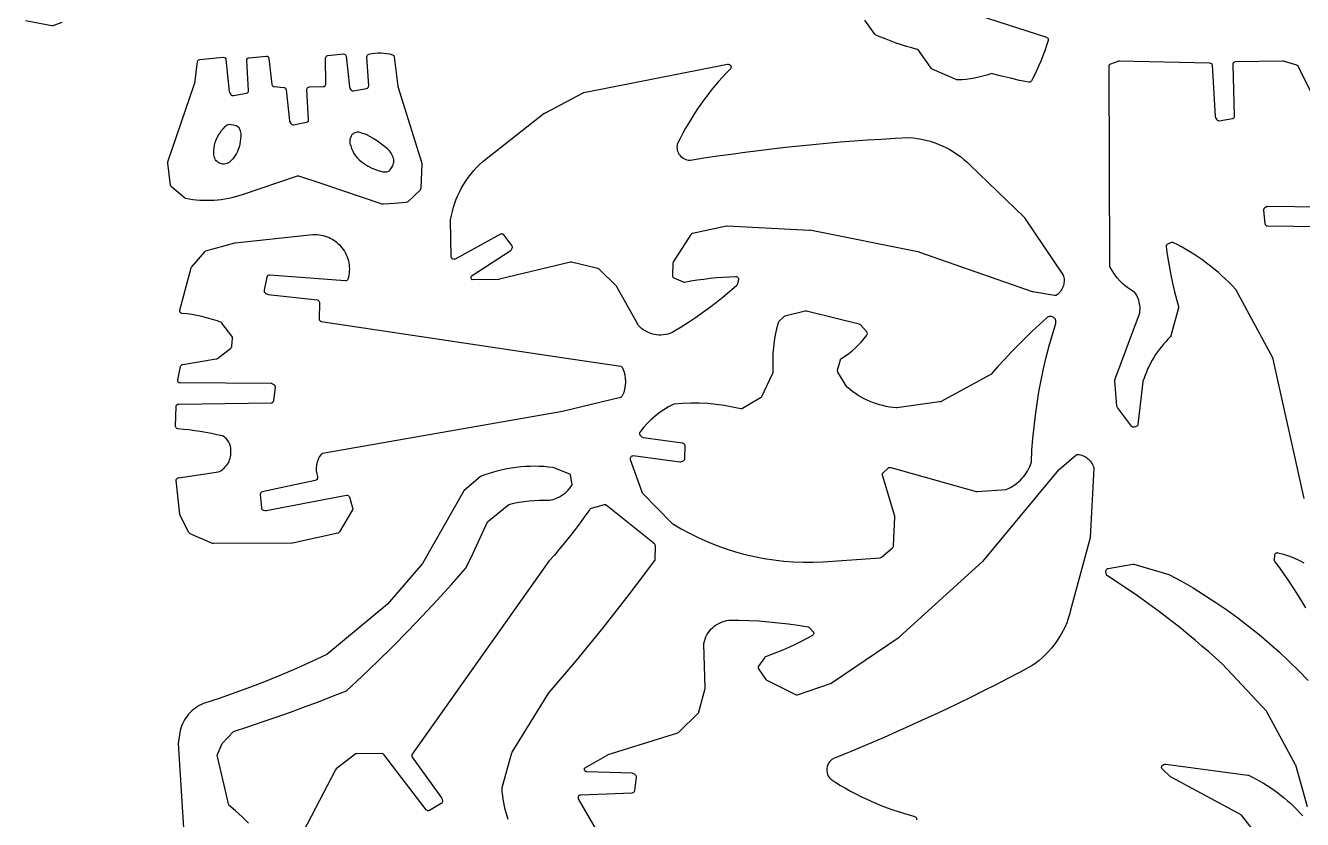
# Model space of a CAD drawing. Header units: millimetres. Extents: x -589 to -2, y 2 to 749.
# Drawn here: x -564.5 to -366.5, y 443.5 to 566.7 of the extents above; entities that cross this region are included whole.
import ezdxf

# ---------------------------------------------------------------- set-up
doc = ezdxf.new("R2010")
doc.units = ezdxf.units.MM
doc.header["$MEASUREMENT"] = 0

msp = doc.modelspace()

# ---------------------------------------------------------------- linework, layer by layer
for points in [[(-421.28, 569.71), (-406.19, 564.86), (-406.12, 564.83), (-406.05, 564.79), (-405.96, 564.67), (-405.92, 564.52), (-405.92, 564.45), (-405.94, 564.37), (-406.2, 563.56), (-406.47, 562.76), (-406.77, 561.96), (-407.09, 561.17), (-407.42, 560.39), (-407.77, 559.62), (-408.13, 558.85), (-408.52, 558.09), (-408.6, 557.99), (-408.7, 557.91), (-408.82, 557.87), (-408.95, 557.88), (-410.36, 558.17), (-411.78, 558.49), (-413.18, 558.84), (-414.58, 559.2), (-414.7, 559.21), (-414.82, 559.19), (-415.44, 558.98), (-416.07, 558.8), (-416.7, 558.64), (-417.34, 558.51), (-417.99, 558.4), (-418.64, 558.32), (-419.29, 558.27), (-419.95, 558.24), (-420.03, 558.25), (-420.11, 558.27), (-423.91, 559.92), (-424, 559.98), (-424.08, 560.06), (-426.03, 562.83), (-426.13, 562.93), (-426.26, 562.98), (-427.07, 563.2), (-427.89, 563.43), (-428.69, 563.69), (-429.5, 563.95), (-430.29, 564.24), (-431.08, 564.54), (-431.87, 564.85), (-432.65, 565.19), (-432.73, 565.24), (-432.8, 565.31), (-433.6, 566.4), (-434.39, 567.5)], [(-558.88, 567.14), (-560.28, 566.65), (-560.38, 566.63), (-560.48, 566.64), (-564.53, 567.38)], [(-509.06, 538.94), (-509.14, 538.94), (-509.21, 538.97), (-518.66, 542.17), (-522.14, 543.28), (-522.26, 543.29), (-522.39, 543.28), (-530.93, 540.42), (-531.46, 540.24), (-532, 540.09), (-532.54, 539.95), (-533.08, 539.84), (-533.62, 539.74), (-534.17, 539.65), (-534.72, 539.59), (-535.27, 539.54), (-535.83, 539.52), (-536.38, 539.51), (-536.94, 539.52), (-537.49, 539.54), (-538.05, 539.59), (-538.6, 539.65), (-539.15, 539.74), (-539.7, 539.84), (-539.79, 539.87), (-539.88, 539.93), (-541.91, 541.63), (-542, 541.75), (-542.04, 541.89), (-542.46, 545.34), (-542.46, 545.43), (-542.44, 545.52), (-538.33, 557.63), (-538.3, 557.69), (-537.86, 561.07), (-537.82, 561.19), (-537.75, 561.3), (-537.64, 561.37), (-537.51, 561.41), (-533.88, 561.75), (-533.73, 561.73), (-533.59, 561.66), (-533.49, 561.53), (-533.46, 561.46), (-533.45, 561.38), (-532.94, 556.42), (-532.92, 556.32), (-532.87, 556.23), (-532.7, 555.98), (-532.62, 555.89), (-532.52, 555.83), (-532.41, 555.8), (-532.29, 555.8), (-530.26, 556.18), (-530.13, 556.24), (-530.03, 556.33), (-529.96, 556.46), (-529.95, 556.61), (-530.23, 561.26), (-530.22, 561.34), (-530.2, 561.41), (-530.13, 561.54), (-530.01, 561.64), (-529.94, 561.67), (-529.86, 561.68), (-527.22, 561.94), (-527.14, 561.94), (-527.06, 561.92), (-526.99, 561.89), (-526.93, 561.85), (-526.83, 561.73), (-526.8, 561.66), (-526.79, 561.58), (-526.33, 557.54), (-526.3, 557.41), (-526.22, 557.3), (-526.11, 557.22), (-525.98, 557.19), (-524.48, 557.07), (-524.35, 557.04), (-524.24, 556.96), (-524.17, 556.85), (-524.13, 556.72), (-523.62, 551.89), (-523.6, 551.8), (-523.56, 551.71), (-523.39, 551.45), (-523.31, 551.37), (-523.21, 551.3), (-523.1, 551.27), (-522.98, 551.28), (-520.94, 551.67), (-520.81, 551.72), (-520.71, 551.81), (-520.64, 551.94), (-520.63, 552.08), (-520.9, 556.72), (-520.88, 556.88), (-520.85, 556.95), (-520.8, 557.01), (-520.74, 557.07), (-520.67, 557.11), (-520.59, 557.13), (-520.51, 557.14), (-518.36, 557.2), (-518.28, 557.21), (-518.2, 557.24), (-518.08, 557.33), (-518, 557.46), (-517.97, 557.53), (-517.97, 557.61), (-518.01, 561.6), (-517.98, 561.75), (-517.91, 561.88), (-517.79, 561.97), (-517.65, 562.01), (-515.23, 562.26), (-515.08, 562.25), (-514.94, 562.18), (-514.89, 562.12), (-514.84, 562.05), (-514.79, 561.9), (-514.3, 557.15), (-514.28, 557.05), (-514.24, 556.96), (-514.06, 556.71), (-513.98, 556.62), (-513.89, 556.56), (-513.78, 556.54), (-513.66, 556.54), (-511.63, 556.92), (-511.49, 556.98), (-511.39, 557.07), (-511.32, 557.2), (-511.3, 557.34), (-511.58, 561.81), (-511.56, 561.95), (-511.5, 562.08), (-511.41, 562.17), (-511.28, 562.23), (-510.82, 562.33), (-510.37, 562.4), (-509.91, 562.43), (-509.44, 562.44), (-508.98, 562.41), (-508.53, 562.35), (-508.07, 562.26), (-507.62, 562.14), (-507.52, 562.08), (-507.44, 562.01), (-507.39, 561.91), (-507.36, 561.8), (-506.8, 557.25), (-506.79, 557.19), (-503.06, 545.34), (-503.05, 545.2), (-503.23, 541.42), (-503.26, 541.27), (-503.35, 541.15), (-505.27, 539.33), (-505.38, 539.26), (-505.51, 539.22), (-507.3, 539.08), (-509.06, 538.94)], [(-484.08, 553.07), (-484.01, 553.1), (-478.07, 556.23), (-478.01, 556.26), (-477.95, 556.27), (-455.65, 560.66), (-455.54, 560.67), (-455.44, 560.65), (-455.37, 560.63), (-455.29, 560.58), (-455.21, 560.52), (-455.16, 560.43), (-455.12, 560.34), (-455.11, 560.24), (-455.13, 560.14), (-455.16, 560.05), (-455.22, 559.97), (-455.84, 559.33), (-456.45, 558.67), (-457.04, 558), (-457.62, 557.32), (-458.19, 556.63), (-458.74, 555.93), (-459.27, 555.22), (-459.79, 554.49), (-460.3, 553.76), (-460.79, 553.02), (-461.27, 552.26), (-461.73, 551.5), (-462.17, 550.73), (-462.6, 549.95), (-463.01, 549.15), (-463.41, 548.35), (-463.45, 548.27), (-463.49, 548.04), (-463.5, 547.81), (-463.49, 547.58), (-463.45, 547.36), (-463.39, 547.15), (-463.3, 546.94), (-463.19, 546.74), (-463.06, 546.55), (-462.91, 546.38), (-462.74, 546.23), (-462.55, 546.1), (-462.35, 545.99), (-462.15, 545.9), (-461.93, 545.84), (-461.7, 545.8), (-461.47, 545.78), (-461.42, 545.8), (-459.32, 546.13), (-457.21, 546.44), (-455.1, 546.74), (-452.99, 547.03), (-450.88, 547.3), (-448.77, 547.56), (-446.65, 547.8), (-444.54, 548.02), (-442.42, 548.23), (-440.3, 548.43), (-438.18, 548.61), (-436.06, 548.77), (-433.93, 548.92), (-431.81, 549.06), (-429.68, 549.18), (-427.56, 549.29), (-426.88, 549.23), (-426.22, 549.15), (-425.56, 549.04), (-424.91, 548.89), (-424.26, 548.72), (-423.63, 548.52), (-423.01, 548.29), (-422.4, 548.03), (-421.8, 547.74), (-421.21, 547.43), (-420.64, 547.09), (-420.08, 546.72), (-419.54, 546.33), (-419.02, 545.91), (-418.52, 545.47), (-418.03, 545), (-409.64, 536.93), (-409.59, 536.86), (-403.6, 527.93), (-403.54, 527.81), (-403.5, 527.59), (-403.47, 527.38), (-403.46, 527.17), (-403.47, 526.96), (-403.49, 526.75), (-403.53, 526.55), (-403.58, 526.35), (-403.64, 526.15), (-403.72, 525.96), (-403.82, 525.78), (-403.92, 525.6), (-404.04, 525.43), (-404.18, 525.27), (-404.32, 525.12), (-404.48, 524.97), (-404.65, 524.84), (-404.72, 524.8), (-404.8, 524.78), (-404.88, 524.77), (-404.95, 524.77), (-408.29, 525.35), (-408.35, 525.37), (-425.83, 531.47), (-425.88, 531.5), (-442.9, 534.9), (-442.95, 534.89), (-455.71, 535.57), (-455.82, 535.57), (-461.09, 534.42), (-461.17, 534.4), (-461.24, 534.36), (-461.35, 534.26), (-464.04, 530.06), (-464.1, 529.97), (-464.12, 529.86), (-464.21, 527.91), (-464.19, 527.78), (-464.15, 527.67), (-464.07, 527.58), (-463.97, 527.52), (-462.54, 526.9), (-462.43, 526.86), (-462.32, 526.86), (-461.33, 527.04), (-460.35, 527.2), (-459.36, 527.34), (-458.36, 527.46), (-457.37, 527.56), (-456.37, 527.64), (-455.38, 527.69), (-454.38, 527.73), (-454.29, 527.72), (-454.2, 527.7), (-454.12, 527.65), (-454.05, 527.59), (-454, 527.51), (-453.98, 527.42), (-453.97, 527.33), (-453.98, 527.24), (-454.15, 526.47), (-454.2, 526.36), (-454.28, 526.27), (-455.29, 525.39), (-456.33, 524.54), (-457.38, 523.71), (-458.45, 522.9), (-459.53, 522.11), (-460.63, 521.35), (-461.74, 520.6), (-462.87, 519.88), (-464.24, 519.04), (-464.59, 518.9), (-464.93, 518.79), (-465.28, 518.72), (-465.64, 518.67), (-465.99, 518.64), (-466.34, 518.65), (-466.69, 518.68), (-467.04, 518.74), (-467.38, 518.83), (-467.71, 518.94), (-468.04, 519.08), (-468.35, 519.24), (-468.66, 519.43), (-468.94, 519.64), (-469.22, 519.88), (-469.47, 520.14), (-469.52, 520.22), (-472.81, 526.12), (-472.89, 526.22), (-475.57, 528.86), (-475.65, 528.93), (-475.76, 528.98), (-479.85, 529.95), (-479.95, 529.96), (-480.04, 529.95), (-491.03, 527.3), (-491.11, 527.29), (-495.26, 527.2), (-495.35, 527.33), (-495.39, 527.4), (-495.42, 527.48), (-495.43, 527.56), (-495.43, 527.64), (-495.36, 527.79), (-495.25, 527.91), (-489.35, 531.7), (-489.28, 531.76), (-489.23, 531.84), (-489.08, 532.11), (-489.03, 532.22), (-489.03, 532.34), (-489.05, 532.45), (-489.1, 532.56), (-490.38, 534.18), (-490.48, 534.28), (-490.61, 534.33), (-490.75, 534.34), (-490.89, 534.29), (-497.92, 530.45), (-498.01, 530.41), (-498.11, 530.4), (-498.21, 530.41), (-498.31, 530.45), (-498.39, 530.52), (-498.45, 530.6), (-498.49, 530.69), (-498.5, 530.79), (-498.63, 536.49), (-498.62, 536.55), (-498.49, 537.2), (-498.34, 537.84), (-498.17, 538.48), (-497.97, 539.1), (-497.74, 539.72), (-497.48, 540.32), (-497.2, 540.91), (-496.9, 541.49), (-496.57, 542.06), (-496.22, 542.61), (-495.84, 543.14), (-495.44, 543.66), (-495.02, 544.17), (-494.58, 544.65), (-494.11, 545.12), (-493.63, 545.57), (-484.08, 553.07)], [(-366.24, 493.27), (-371.02, 514.92), (-371.06, 515.03), (-376.82, 525.7), (-376.88, 525.79), (-377.4, 526.34), (-377.93, 526.87), (-378.48, 527.4), (-379.03, 527.91), (-379.59, 528.4), (-380.17, 528.89), (-380.76, 529.36), (-381.36, 529.82), (-381.96, 530.26), (-382.58, 530.69), (-383.21, 531.11), (-383.84, 531.51), (-384.49, 531.9), (-385.15, 532.28), (-385.81, 532.64), (-386.48, 532.98), (-386.56, 533.01), (-386.65, 533.03), (-386.73, 533.02), (-386.82, 533), (-387.43, 532.73), (-387.53, 532.66), (-387.61, 532.56), (-387.65, 532.44), (-387.65, 532.32), (-387.48, 531.15), (-387.29, 529.98), (-387.08, 528.82), (-386.85, 527.66), (-386.59, 526.51), (-386.32, 525.36), (-386.02, 524.22), (-385.7, 523.08), (-385.69, 522.97), (-385.7, 522.87), (-386.89, 518.54), (-386.93, 518.44), (-387, 518.36), (-387.36, 517.99), (-387.71, 517.62), (-388.05, 517.24), (-388.38, 516.85), (-388.69, 516.45), (-388.99, 516.04), (-389.28, 515.62), (-389.55, 515.19), (-389.81, 514.75), (-390.06, 514.3), (-390.29, 513.85), (-390.51, 513.39), (-390.71, 512.92), (-390.9, 512.45), (-391.07, 511.96), (-391.23, 511.48), (-391.23, 511.41), (-392.01, 504.8), (-392.04, 504.69), (-392.1, 504.59), (-392.19, 504.51), (-392.29, 504.46), (-392.59, 504.37), (-392.72, 504.36), (-392.83, 504.38), (-392.94, 504.44), (-393.02, 504.52), (-395.2, 507.41), (-395.26, 507.5), (-395.29, 507.61), (-395.62, 511.56), (-395.59, 511.73), (-392.06, 521.12), (-391.96, 521.37), (-391.87, 521.63), (-391.79, 521.9), (-391.74, 522.17), (-391.71, 522.44), (-391.69, 522.71), (-391.69, 522.98), (-391.71, 523.25), (-391.75, 523.52), (-391.8, 523.78), (-391.88, 524.04), (-391.97, 524.3), (-392.08, 524.55), (-392.2, 524.79), (-392.34, 525.03), (-392.5, 525.26), (-392.56, 525.32), (-392.63, 525.37), (-393.22, 525.73), (-393.78, 526.12), (-394.31, 526.56), (-394.79, 527.03), (-395.25, 527.55), (-395.66, 528.09), (-396.02, 528.67), (-396.35, 529.28), (-396.38, 529.36), (-396.39, 529.46), (-396.46, 560.39), (-396.45, 560.5), (-396.39, 560.61), (-396.31, 560.69), (-396.21, 560.75)], [(-396.21, 560.75), (-395.1, 561.17), (-395.02, 561.19), (-394.95, 561.21), (-380.89, 560.89), (-380.74, 560.86), (-380.62, 560.78), (-380.54, 560.67), (-380.5, 560.53), (-380.02, 552.54), (-380, 552.45), (-379.96, 552.36), (-379.79, 552.1), (-379.71, 552.01), (-379.61, 551.94), (-379.5, 551.91), (-379.39, 551.91), (-377.35, 552.25), (-377.21, 552.29), (-377.1, 552.39), (-377.04, 552.51), (-377.02, 552.65), (-377.27, 560.65), (-377.24, 560.81), (-377.21, 560.88), (-377.16, 560.94), (-377.1, 561), (-377.03, 561.04), (-376.96, 561.06), (-376.88, 561.07), (-369.61, 561.21), (-369.49, 561.19), (-367.44, 560.58), (-367.37, 560.55), (-367.3, 560.51), (-367.24, 560.45), (-367.19, 560.39), (-362.76, 551.53)], [(-533.55, 551), (-533.43, 551.15), (-533.27, 551.26), (-533.1, 551.33), (-532.91, 551.35), (-532.07, 551.23), (-531.87, 551.17), (-531.69, 551.07), (-531.54, 550.94), (-531.41, 550.77), (-531.25, 550.35), (-531.15, 549.92), (-531.17, 549.5), (-531.2, 549.09), (-531.32, 548.27), (-531.42, 547.8), (-531.54, 547.46), (-531.67, 547.12), (-531.83, 546.8), (-532.02, 546.49), (-532.22, 546.2), (-532.45, 545.92), (-532.7, 545.66), (-532.97, 545.42), (-533.15, 545.32), (-533.33, 545.25), (-533.52, 545.21), (-533.72, 545.19), (-533.91, 545.19), (-534.11, 545.22), (-534.3, 545.27), (-534.48, 545.34), (-534.66, 545.44), (-534.81, 545.57), (-534.95, 545.7), (-535.07, 545.86), (-535.17, 546.03), (-535.24, 546.2), (-535.3, 546.39), (-535.33, 546.59), (-535.34, 546.98), (-535.33, 547.36), (-535.3, 547.74), (-535.24, 548.13), (-535.12, 548.53), (-534.97, 548.93), (-534.8, 549.31), (-534.6, 549.68), (-534.37, 550.04), (-534.12, 550.38), (-533.85, 550.7), (-533.55, 551)], [(-514.02, 549.53), (-514.11, 549.35), (-514.18, 549.16), (-514.23, 548.97), (-514.25, 548.77), (-514.25, 548.58), (-514.22, 548.38), (-514.17, 548.19), (-514.1, 548), (-513.97, 547.59), (-513.8, 547.2), (-513.6, 546.82), (-513.36, 546.47), (-513.1, 546.14), (-512.79, 545.84), (-512.47, 545.57), (-512.11, 545.33), (-511.79, 545.12), (-511.49, 544.92), (-511.17, 544.74), (-510.85, 544.57), (-510.52, 544.42), (-510.18, 544.29), (-509.84, 544.18), (-509.49, 544.08), (-509.14, 544), (-508.93, 543.95), (-508.73, 543.95), (-508.53, 543.98), (-508.34, 544.04), (-508.16, 544.14), (-508.01, 544.27), (-507.87, 544.42), (-507.76, 544.6), (-507.65, 544.76), (-507.57, 544.93), (-507.5, 545.11), (-507.45, 545.3), (-507.42, 545.49), (-507.42, 545.68), (-507.43, 545.87), (-507.47, 546.06), (-507.54, 546.27), (-507.62, 546.48), (-507.71, 546.68), (-507.82, 546.87), (-507.95, 547.05), (-508.09, 547.22), (-508.25, 547.38), (-508.42, 547.52), (-509.06, 548.05), (-509.73, 548.56), (-510.42, 549.03), (-511.13, 549.48), (-511.5, 549.65), (-511.88, 549.8), (-512.26, 549.94), (-512.65, 550.06), (-512.85, 550.11), (-513.05, 550.12), (-513.25, 550.1), (-513.44, 550.04), (-513.61, 549.96), (-513.77, 549.84), (-513.91, 549.7), (-514.02, 549.53)], [(-363.56, 538.51), (-371.89, 538.58), (-371.99, 538.57), (-372.08, 538.53), (-372.35, 538.38), (-372.44, 538.31), (-372.51, 538.22), (-372.54, 538.11), (-372.55, 538), (-372.32, 535.94), (-372.28, 535.8), (-372.19, 535.69), (-372.07, 535.61), (-371.93, 535.58), (-363.73, 535.48)], [(-536.55, 531.71), (-532.08, 532.95), (-532.02, 532.95), (-519.97, 534.26), (-519.64, 534.26), (-519.32, 534.25), (-519, 534.22), (-518.68, 534.17), (-518.37, 534.1), (-518.06, 534.01), (-517.76, 533.9), (-517.47, 533.78), (-517.18, 533.64), (-516.9, 533.48), (-516.63, 533.31), (-516.38, 533.12), (-516.13, 532.91), (-515.89, 532.69), (-515.67, 532.45), (-515.46, 532.2), (-515.27, 531.94), (-515.09, 531.66), (-514.93, 531.38), (-514.79, 531.09), (-514.66, 530.8), (-514.56, 530.49), (-514.47, 530.19), (-514.4, 529.87), (-514.35, 529.56), (-514.32, 529.24), (-514.31, 528.92), (-514.32, 528.6), (-514.34, 528.28), (-514.39, 527.96), (-514.46, 527.64), (-514.54, 527.33), (-514.6, 527.2), (-514.69, 527.11), (-514.81, 527.05), (-514.94, 527.04), (-526.67, 527.96), (-526.82, 527.94), (-526.95, 527.87), (-527.04, 527.77), (-527.1, 527.63), (-527.53, 525.61), (-527.53, 525.49), (-527.5, 525.38), (-527.44, 525.28), (-527.35, 525.2), (-527.1, 525.03), (-527.01, 524.98), (-526.91, 524.96), (-519.3, 524.11), (-519.17, 524.07), (-519.05, 523.98), (-518.98, 523.86), (-518.95, 523.71), (-519, 521.18), (-518.98, 521.03), (-518.91, 520.91), (-518.8, 520.82), (-518.66, 520.77), (-481.38, 515.18), (-472.23, 513.81), (-472.14, 513.78), (-472.06, 513.73), (-471.98, 513.67), (-471.93, 513.58), (-471.74, 513.05), (-471.6, 512.5), (-471.52, 511.94), (-471.5, 511.38), (-471.53, 510.82), (-471.62, 510.27), (-471.77, 509.73), (-471.98, 509.2), (-472.03, 509.12), (-472.09, 509.05), (-472.16, 509), (-472.24, 508.97), (-481.28, 506.8), (-518.46, 500.28), (-518.53, 500.26), (-518.6, 500.23), (-518.71, 500.14), (-518.97, 499.76), (-519.17, 499.35), (-519.32, 498.93), (-519.42, 498.49), (-519.46, 498.04), (-519.45, 497.59), (-519.38, 497.14), (-519.25, 496.7), (-519.23, 496.6), (-519.24, 496.51), (-519.27, 496.42), (-519.32, 496.33), (-519.4, 496.21), (-519.51, 496.12), (-519.63, 496.07), (-527.81, 494.33), (-527.94, 494.28), (-528.04, 494.18), (-528.11, 494.06), (-528.12, 493.91), (-527.96, 491.85), (-527.93, 491.74), (-527.87, 491.64), (-527.78, 491.56), (-527.68, 491.51), (-527.39, 491.41), (-527.29, 491.39), (-527.19, 491.41), (-514.78, 493.83), (-514.63, 493.82), (-514.49, 493.77), (-514.38, 493.68), (-514.31, 493.55), (-513.81, 491.85), (-513.79, 491.77), (-513.79, 491.69), (-513.81, 491.61), (-513.85, 491.53), (-515.83, 488.12), (-515.88, 488.05), (-515.94, 487.99), (-516.01, 487.94), (-516.09, 487.92), (-523.15, 486.39), (-523.22, 486.38), (-535.37, 486.29), (-535.53, 486.33), (-539.01, 487.83), (-539.12, 487.9), (-539.21, 488.02), (-540.58, 490.74), (-540.61, 490.81), (-540.62, 490.88), (-541.16, 496.07), (-541.15, 496.22), (-541.08, 496.36), (-540.96, 496.46), (-540.9, 496.49), (-540.82, 496.51), (-534.61, 497.43), (-534.5, 497.47), (-534.27, 497.59), (-534.06, 497.74), (-533.86, 497.89), (-533.68, 498.06), (-533.51, 498.24), (-533.35, 498.44), (-533.21, 498.64), (-533.08, 498.85), (-532.97, 499.08), (-532.88, 499.3), (-532.8, 499.54), (-532.75, 499.78), (-532.7, 500.03), (-532.68, 500.28), (-532.68, 500.54), (-532.7, 500.79), (-532.71, 501.12), (-532.76, 501.44), (-532.86, 501.74), (-532.99, 502.03), (-533.16, 502.3), (-533.37, 502.55), (-533.61, 502.76), (-533.88, 502.95), (-533.99, 503), (-534.85, 503.19), (-535.71, 503.37), (-536.57, 503.53), (-537.43, 503.68), (-538.3, 503.81), (-539.17, 503.93), (-540.04, 504.02), (-540.91, 504.11), (-541.06, 504.15), (-541.18, 504.24), (-541.25, 504.37), (-541.27, 504.44), (-541.28, 504.52), (-541.19, 507.57), (-541.18, 507.65), (-541.15, 507.72), (-541.06, 507.84), (-540.94, 507.92), (-540.86, 507.94), (-540.78, 507.95), (-526.42, 508.14), (-526.28, 508.16), (-526.16, 508.24), (-526.07, 508.35), (-526.03, 508.49), (-525.79, 510.54), (-525.8, 510.66), (-525.84, 510.77), (-525.9, 510.86), (-525.99, 510.93), (-526.26, 511.09), (-526.35, 511.13), (-526.46, 511.14), (-540.53, 511.22), (-540.62, 511.23), (-540.71, 511.26), (-540.78, 511.31), (-540.85, 511.38), (-540.89, 511.45), (-540.92, 511.53), (-540.93, 511.61), (-540.92, 511.7), (-540.48, 513.78), (-540.43, 513.89), (-540.36, 513.99), (-540.26, 514.06), (-540.14, 514.1), (-534.95, 514.94), (-534.85, 514.97), (-534.76, 515.02), (-532.7, 516.64), (-532.63, 516.7), (-532.59, 516.76), (-532.55, 516.84), (-532.53, 516.92), (-532.43, 518.18), (-532.45, 518.32), (-532.52, 518.46), (-534.08, 520.52), (-534.16, 520.6), (-534.26, 520.65), (-534.99, 520.91), (-535.72, 521.14), (-536.46, 521.35), (-537.21, 521.53), (-537.97, 521.69), (-538.72, 521.82), (-539.49, 521.93), (-540.26, 522.01), (-540.34, 522.03), (-540.42, 522.06), (-540.49, 522.12), (-540.55, 522.19), (-540.59, 522.26), (-540.61, 522.34), (-540.62, 522.43), (-540.61, 522.51), (-538.83, 529.09), (-538.79, 529.17), (-538.74, 529.24), (-536.74, 531.59), (-536.65, 531.66), (-536.55, 531.71)], [(-446.95, 521.47), (-447.71, 520.74), (-447.78, 520.65), (-447.83, 520.55), (-448.07, 519.61), (-448.27, 518.67), (-448.43, 517.72), (-448.55, 516.77), (-448.62, 515.81), (-448.66, 514.84), (-448.66, 513.88), (-448.62, 512.91), (-448.63, 512.81), (-448.67, 512.71), (-450.37, 509.06), (-450.44, 508.96), (-450.54, 508.89), (-453.32, 507.26), (-453.39, 507.22), (-453.46, 507.2), (-453.54, 507.19), (-453.61, 507.21), (-454.88, 507.49), (-456.16, 507.72), (-457.45, 507.9), (-458.74, 508.02), (-460.04, 508.08), (-461.34, 508.09), (-462.64, 508.04), (-463.94, 507.94), (-464.01, 507.93), (-464.08, 507.9), (-464.83, 507.5), (-465.55, 507.06), (-466.24, 506.58), (-466.91, 506.06), (-467.54, 505.51), (-468.14, 504.91), (-468.7, 504.29), (-469.23, 503.63), (-469.28, 503.56), (-469.3, 503.48), (-469.31, 503.33), (-469.27, 503.19), (-469.23, 503.13), (-469.17, 503.07), (-468.93, 502.87), (-468.83, 502.81), (-468.73, 502.78), (-462.66, 501.93), (-462.52, 501.88), (-462.4, 501.78), (-462.33, 501.66), (-462.3, 501.51), (-462.34, 499.46), (-462.36, 499.34), (-462.41, 499.24), (-462.48, 499.15), (-462.58, 499.09), (-462.87, 498.97), (-462.97, 498.94), (-463.07, 498.94), (-470.32, 499.89), (-470.42, 499.88), (-470.52, 499.86), (-470.61, 499.81), (-470.68, 499.73), (-470.73, 499.65), (-470.76, 499.55), (-470.77, 499.45), (-470.75, 499.36), (-468.97, 494.34), (-468.88, 494.19), (-464.23, 489.43), (-464.16, 489.38), (-462.83, 488.6), (-461.48, 487.87), (-460.11, 487.19), (-458.71, 486.57), (-457.3, 486), (-455.86, 485.49), (-454.41, 485.03), (-452.94, 484.63), (-451.46, 484.29), (-449.96, 484), (-448.46, 483.77), (-446.94, 483.59), (-445.42, 483.47), (-443.89, 483.41), (-442.36, 483.41), (-440.82, 483.47), (-431.99, 484.1), (-431.87, 484.12), (-431.76, 484.19), (-430.06, 485.65), (-430.01, 485.71), (-429.97, 485.78), (-429.94, 485.85), (-429.92, 485.94), (-429.71, 490.42), (-429.71, 490.55), (-431.65, 496.89), (-431.67, 497), (-431.65, 497.1), (-431.61, 497.2), (-431.54, 497.29), (-430.73, 498.02), (-430.65, 498.08), (-430.56, 498.12), (-430.46, 498.13), (-430.35, 498.12), (-417.11, 494.4), (-416.97, 494.39), (-412.46, 494.71), (-412.35, 494.74), (-412.01, 494.89), (-411.69, 495.06), (-411.38, 495.24), (-411.08, 495.44), (-410.79, 495.65), (-410.52, 495.88), (-410.25, 496.12), (-410, 496.38), (-409.77, 496.65), (-409.55, 496.93), (-409.34, 497.23), (-409.15, 497.53), (-408.98, 497.85), (-408.83, 498.17), (-408.69, 498.51), (-408.57, 498.85), (-408.54, 498.97), (-408.45, 500.79), (-408.31, 502.61), (-408.13, 504.43), (-407.92, 506.24), (-407.66, 508.05), (-407.36, 509.85), (-407.02, 511.64), (-406.64, 513.43), (-406.23, 515.21), (-405.78, 516.97), (-405.28, 518.73), (-404.75, 520.47), (-404.74, 520.52), (-404.73, 520.66), (-404.73, 520.79), (-404.76, 520.91), (-404.81, 521.03), (-404.87, 521.15), (-404.95, 521.25), (-405.04, 521.34), (-405.15, 521.42), (-405.27, 521.48), (-405.4, 521.51), (-405.53, 521.53), (-405.66, 521.53), (-405.78, 521.51), (-405.91, 521.47), (-406.03, 521.42), (-406.14, 521.34), (-407.28, 520.31), (-408.41, 519.25), (-409.51, 518.18), (-410.61, 517.09), (-411.68, 515.99), (-412.73, 514.86), (-413.77, 513.72), (-414.79, 512.56), (-414.84, 512.51), (-414.91, 512.47), (-422.65, 508.31), (-422.72, 508.29), (-422.79, 508.28), (-429.42, 507.36), (-429.51, 507.36), (-430.03, 507.41), (-430.55, 507.49), (-431.06, 507.58), (-431.56, 507.7), (-432.07, 507.83), (-432.56, 507.98), (-433.05, 508.15), (-433.53, 508.34), (-434.01, 508.55), (-434.47, 508.78), (-434.93, 509.02), (-435.38, 509.29), (-435.82, 509.57), (-436.25, 509.86), (-436.66, 510.18), (-437.07, 510.51), (-437.14, 510.61), (-438.54, 512.88), (-438.58, 512.95), (-438.6, 513.03), (-438.61, 513.11), (-438.59, 513.19), (-438.15, 514.83), (-438.13, 514.9), (-438.08, 514.96), (-437.96, 515.07), (-437.39, 515.42), (-436.84, 515.8), (-436.32, 516.21), (-435.81, 516.65), (-435.33, 517.11), (-434.87, 517.6), (-434.45, 518.12), (-434.04, 518.66), (-433.99, 518.78), (-433.98, 518.9), (-434.01, 519.03), (-434.08, 519.14), (-435.04, 520.23), (-435.13, 520.31), (-435.24, 520.35), (-443.41, 522.37), (-443.51, 522.39), (-443.61, 522.37), (-446.78, 521.56), (-446.87, 521.52), (-446.95, 521.47)], [(-455.44, 474.42), (-453.9, 474.41), (-452.36, 474.37), (-450.82, 474.29), (-449.28, 474.17), (-447.75, 474.02), (-446.22, 473.84), (-444.7, 473.62), (-443.18, 473.36), (-443.06, 473.32), (-442.95, 473.25), (-442.41, 472.68), (-442.35, 472.61), (-442.31, 472.53), (-442.29, 472.44), (-442.3, 472.34), (-442.32, 472.26), (-442.36, 472.18), (-442.42, 472.11), (-442.5, 472.05), (-443.37, 471.57), (-444.26, 471.11), (-445.15, 470.66), (-446.06, 470.23), (-446.97, 469.82), (-447.89, 469.44), (-448.82, 469.07), (-449.76, 468.71), (-449.86, 468.66), (-449.93, 468.58), (-450.84, 467.3), (-450.89, 467.2), (-450.91, 467.08), (-450.9, 466.96), (-450.85, 466.85), (-449.74, 465.21), (-449.68, 465.14), (-449.59, 465.09), (-445.12, 462.88), (-444.97, 462.84), (-444.82, 462.86), (-439.7, 464.61), (-439.61, 464.66), (-429.03, 471.79), (-428.98, 471.83), (-416.13, 483.51), (-416.09, 483.54), (-404.26, 497.76), (-404.21, 497.81), (-401.65, 500.04), (-401.51, 500.11), (-401.36, 500.12), (-401.15, 500.1), (-400.94, 500.06), (-400.73, 500.01), (-400.53, 499.94), (-400.34, 499.85), (-400.16, 499.75), (-399.98, 499.64), (-399.81, 499.52), (-399.66, 499.38), (-399.51, 499.24), (-399.37, 499.08), (-399.25, 498.91), (-399.14, 498.73), (-399.04, 498.55), (-398.95, 498.35), (-398.88, 498.15), (-398.87, 498.08), (-398.87, 498.01), (-399.4, 487.27), (-399.41, 487.2), (-402.45, 475.95), (-402.62, 475.3), (-402.82, 474.66), (-403.06, 474.03), (-403.32, 473.41), (-403.61, 472.81), (-403.92, 472.23), (-404.26, 471.66), (-404.63, 471.1), (-405.02, 470.57), (-405.44, 470.05), (-405.88, 469.55), (-406.34, 469.07), (-406.83, 468.61), (-407.34, 468.17), (-407.87, 467.76), (-408.42, 467.37), (-410.29, 466.36), (-412.18, 465.37), (-414.07, 464.4), (-415.97, 463.44), (-417.87, 462.49), (-419.78, 461.55), (-421.7, 460.63), (-423.63, 459.72), (-425.56, 458.83), (-427.49, 457.95), (-429.44, 457.08), (-431.39, 456.23), (-433.34, 455.39), (-435.31, 454.56), (-437.27, 453.75), (-439.25, 452.95), (-439.3, 452.93), (-439.49, 452.8), (-439.66, 452.65), (-439.81, 452.48), (-439.94, 452.3), (-440.06, 452.1), (-440.15, 451.9), (-440.21, 451.68), (-440.26, 451.45), (-440.27, 451.22), (-440.26, 451), (-440.23, 450.77), (-440.17, 450.55), (-440.09, 450.34), (-439.98, 450.14), (-439.85, 449.95), (-439.7, 449.78), (-439.64, 449.73), (-438.88, 449.25), (-438.12, 448.78), (-437.35, 448.33), (-436.57, 447.9), (-435.78, 447.48), (-434.99, 447.08), (-434.18, 446.69), (-433.37, 446.32), (-432.55, 445.97), (-431.73, 445.63), (-430.89, 445.31), (-430.05, 445.01), (-429.21, 444.73), (-428.36, 444.46), (-427.5, 444.2), (-426.64, 443.97), (-426.54, 443.93), (-426.46, 443.88), (-426.4, 443.8), (-426.36, 443.71), (-426.34, 443.61), (-426.34, 443.51), (-426.37, 443.42)], [(-529.97, 442.93), (-530.94, 443.9), (-531.95, 444.83), (-533, 445.72), (-534.79, 453.46), (-534.02, 455.31), (-532.29, 457.15), (-530.08, 457.87), (-527.86, 458.62), (-525.66, 459.38), (-523.46, 460.16), (-521.27, 460.95), (-519.09, 461.77), (-516.91, 462.61), (-514.74, 463.46), (-512.32, 465.72), (-509.93, 468.01), (-507.57, 470.34), (-505.25, 472.7), (-502.96, 475.09), (-500.7, 477.52), (-498.48, 479.97), (-496.3, 482.46), (-495.39, 484.24), (-494.53, 486.04), (-493.7, 487.85), (-492.91, 489.68), (-489.57, 492.35), (-488.79, 492.55), (-488.01, 492.71), (-487.22, 492.84), (-486.42, 492.94), (-485.63, 493.01), (-484.83, 493.04), (-484.03, 493.05), (-483.23, 493.02), (-482.7, 493.15), (-482.19, 493.33), (-481.7, 493.56), (-481.24, 493.84), (-480.81, 494.16), (-480.41, 494.53), (-480.06, 494.94), (-479.74, 495.39), (-480.03, 497.04), (-482.7, 498.1), (-483.42, 498.18), (-484.14, 498.24), (-484.86, 498.28), (-485.57, 498.29), (-486.29, 498.28), (-487.01, 498.25), (-487.72, 498.2), (-488.44, 498.12), (-489.15, 498.02), (-489.85, 497.9), (-490.56, 497.76), (-491.25, 497.59), (-491.95, 497.4), (-492.64, 497.19), (-493.32, 496.95), (-493.99, 496.7)], [(-493.99, 496.7), (-496.54, 494.47), (-502.95, 483.19), (-508.4, 476.89), (-517.83, 469.11), (-520.15, 468), (-522.5, 466.94), (-524.86, 465.92), (-527.24, 464.95), (-529.64, 464.02), (-532.06, 463.13), (-534.49, 462.29), (-536.94, 461.5), (-537.27, 461.34), (-537.59, 461.18), (-537.9, 460.99), (-538.2, 460.78), (-538.48, 460.57), (-538.75, 460.33), (-539.01, 460.08), (-539.25, 459.82), (-539.47, 459.54), (-539.68, 459.25), (-539.87, 458.95), (-540.04, 458.64), (-540.2, 458.31), (-540.34, 457.98), (-540.46, 457.64), (-540.56, 457.29), (-540.87, 455.3), (-539.89, 439.72)], [(-476.83, 491.73), (-476.95, 491.67), (-477.03, 491.57), (-477.78, 490.53), (-478.53, 489.5), (-479.3, 488.49), (-480.09, 487.48), (-480.88, 486.48), (-481.7, 485.5), (-482.52, 484.52), (-483.36, 483.56), (-504.56, 453.63), (-504.62, 453.52), (-504.63, 453.4), (-504.62, 453.28), (-504.56, 453.17), (-500, 446.83), (-499.95, 446.74), (-499.93, 446.64), (-499.89, 446.34), (-499.89, 446.22), (-499.92, 446.11), (-499.98, 446.02), (-500.08, 445.95), (-501.87, 444.9), (-502, 444.86), (-502.14, 444.86), (-502.27, 444.91), (-502.38, 445), (-508.97, 453.58), (-509.03, 453.65), (-509.11, 453.69), (-509.2, 453.72), (-509.29, 453.73), (-513.23, 453.68), (-513.36, 453.66), (-513.48, 453.6), (-516.37, 451.33), (-516.48, 451.19), (-523.32, 438)], [(-489.68, 443.48), (-489.85, 444), (-490, 444.52), (-490.14, 445.05), (-490.26, 445.58), (-490.36, 446.12), (-490.46, 446.66), (-490.53, 447.21), (-490.59, 447.76), (-490.63, 448.32), (-490.61, 448.44), (-489.12, 453.85), (-489.08, 453.94), (-483.38, 463.15), (-483.34, 463.2), (-481.21, 465.68), (-479.11, 468.18), (-477.03, 470.71), (-474.97, 473.25), (-472.93, 475.81), (-470.92, 478.39), (-468.93, 480.99), (-466.97, 483.61), (-466.91, 483.72), (-466.89, 483.85), (-466.85, 485.93), (-466.86, 486.01), (-466.89, 486.1), (-466.93, 486.18), (-466.99, 486.24), (-474.46, 492.24), (-474.54, 492.29), (-474.63, 492.32), (-474.72, 492.33), (-474.82, 492.31), (-476.83, 491.73)], [(-366, 476.32), (-366.62, 477.38), (-367.27, 478.44), (-367.93, 479.48), (-368.61, 480.51), (-369.31, 481.53), (-370.03, 482.54), (-370.76, 483.53), (-370.81, 483.66), (-370.82, 483.8), (-370.78, 484.53), (-370.77, 484.61), (-370.74, 484.69), (-370.69, 484.76), (-370.63, 484.82), (-370.56, 484.86), (-370.48, 484.89), (-370.39, 484.9), (-370.3, 484.89), (-369.46, 484.68), (-368.64, 484.42), (-367.84, 484.1), (-367.06, 483.73), (-366.31, 483.3)], [(-365.74, 445.47), (-367.53, 451.91), (-367.57, 452), (-372.01, 460.21), (-372.07, 460.29), (-378.92, 467.61), (-379.97, 468.55), (-381.02, 469.49), (-382.08, 470.41), (-383.15, 471.32), (-384.24, 472.22), (-385.33, 473.11), (-386.43, 473.98), (-387.54, 474.84), (-388.66, 475.69), (-389.79, 476.53), (-390.93, 477.36), (-392.07, 478.17), (-393.23, 478.97), (-394.39, 479.76), (-395.57, 480.54), (-396.75, 481.3), (-396.82, 481.36), (-396.87, 481.43), (-396.91, 481.51), (-396.93, 481.59), (-396.98, 482.01), (-396.98, 482.09), (-396.96, 482.16), (-396.9, 482.3), (-396.79, 482.4), (-396.72, 482.43), (-396.65, 482.45), (-392.81, 483.12), (-392.72, 483.12), (-392.63, 483.1), (-387.2, 481.49), (-387.12, 481.47), (-385.28, 480.46), (-383.47, 479.41), (-381.69, 478.32), (-379.93, 477.18), (-378.21, 476), (-376.52, 474.77), (-374.86, 473.5), (-373.23, 472.2), (-371.64, 470.85), (-370.08, 469.46), (-368.56, 468.03), (-367.07, 466.56), (-365.62, 465.05)], [(-475.94, 441.78), (-478.76, 446.72), (-478.8, 446.82), (-478.81, 446.92), (-478.8, 447.02), (-478.76, 447.12), (-478.7, 447.2), (-478.62, 447.26), (-478.53, 447.31), (-478.43, 447.32), (-470.43, 447.64), (-470.29, 447.67), (-470.17, 447.75), (-470.09, 447.86), (-470.04, 447.99), (-469.8, 450.06), (-469.8, 450.17), (-469.84, 450.28), (-469.91, 450.38), (-470, 450.45), (-470.27, 450.6), (-470.36, 450.64), (-470.46, 450.66), (-477.46, 450.89), (-477.54, 450.89), (-477.61, 450.92), (-477.68, 450.96), (-477.74, 451.01), (-477.79, 451.08), (-477.83, 451.15), (-477.85, 451.23), (-477.85, 451.32), (-477.84, 451.47), (-474.22, 453.53), (-474.15, 453.56), (-463.36, 456.95), (-463.28, 456.98), (-463.21, 457.04), (-460.2, 460), (-460.13, 460.08), (-460.09, 460.19), (-459.15, 463.83), (-459.14, 463.94), (-459.36, 470.71), (-459.34, 470.79), (-459.26, 471.15), (-459.15, 471.49), (-459.01, 471.83), (-458.85, 472.14), (-458.67, 472.44), (-458.46, 472.73), (-458.23, 473), (-457.98, 473.24), (-457.72, 473.47), (-457.43, 473.68), (-457.13, 473.87), (-456.82, 474.03), (-456.49, 474.17), (-456.15, 474.28), (-455.8, 474.36), (-455.44, 474.42)], [(-370.36, 437.04), (-375.97, 444.16), (-376.03, 444.22), (-376.1, 444.26), (-386.87, 450.04), (-386.95, 450.11), (-388.22, 451.28), (-388.28, 451.35), (-388.32, 451.43), (-388.34, 451.52), (-388.35, 451.61), (-388.33, 451.69), (-388.29, 451.77), (-388.24, 451.85), (-388.17, 451.91), (-387.98, 452.05), (-387.85, 452.1), (-387.7, 452.1), (-374.98, 450.37), (-374.87, 450.35), (-374.27, 450.06), (-373.68, 449.76), (-373.1, 449.44), (-372.53, 449.11), (-371.96, 448.76), (-371.41, 448.4), (-370.87, 448.03), (-370.34, 447.64), (-369.81, 447.24), (-369.3, 446.82), (-368.8, 446.39), (-368.31, 445.95), (-367.83, 445.5), (-367.36, 445.03), (-366.91, 444.55), (-366.46, 444.06)]]:
    msp.add_lwpolyline(points)

doc.saveas('drawing.dxf')
